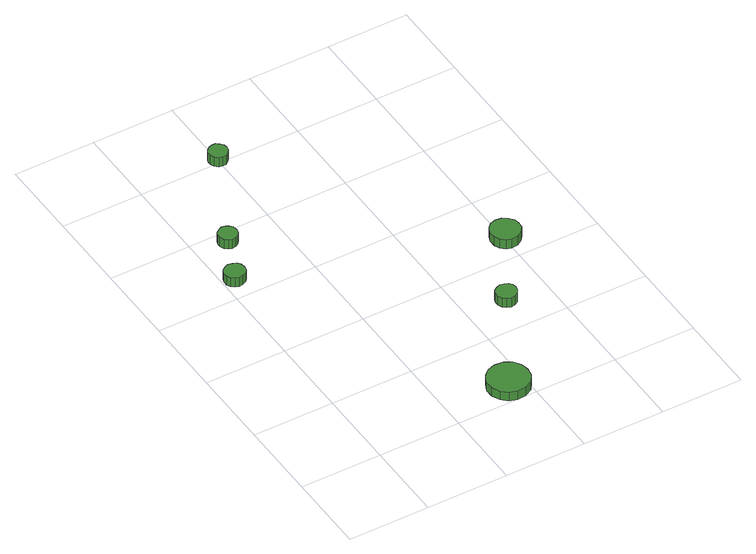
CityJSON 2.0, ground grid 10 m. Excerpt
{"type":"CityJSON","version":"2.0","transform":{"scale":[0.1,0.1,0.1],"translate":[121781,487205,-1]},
"CityObjects":{
"tree1":{"type":"SolitaryVegetationObject","attributes":{"function":"something"},"geometry":[{"type":"MultiSurface","lod":"1","boundaries":[[[0,1,2,3,4,5,6,7,8,9,10,11,12,13,14]],[[15,16,17,18,19,20,21,22,23,24,25,26,27,28,29]],[[0,29,28,1]],[[1,28,27,2]],[[2,27,26,3]],[[3,26,25,4]],[[4,25,24,5]],[[5,24,23,6]],[[6,23,22,7]],[[7,22,21,8]],[[8,21,20,9]],[[9,20,19,10]],[[10,19,18,11]],[[11,18,17,12]],[[12,17,16,13]],[[13,16,15,14]],[[14,15,29,0]]]}]},
"tree2":{"type":"SolitaryVegetationObject","attributes":{"function":"something"},"geometry":[{"type":"MultiSurface","lod":"1","boundaries":[[[30,31,32,33,34,35,36,37,38,39,40,41,42,43,44]],[[45,46,47,48,49,50,51,52,53,54,55,56,57,58,59]],[[30,59,58,31]],[[31,58,57,32]],[[32,57,56,33]],[[33,56,55,34]],[[34,55,54,35]],[[35,54,53,36]],[[36,53,52,37]],[[37,52,51,38]],[[38,51,50,39]],[[39,50,49,40]],[[40,49,48,41]],[[41,48,47,42]],[[42,47,46,43]],[[43,46,45,44]],[[44,45,59,30]]]}]},
"tree3":{"type":"SolitaryVegetationObject","attributes":{"function":"something"},"geometry":[{"type":"MultiSurface","lod":"1","boundaries":[[[60,61,62,63,64,65,66,67,68,69,70,71,72,73,74]],[[75,76,77,78,79,80,81,82,83,84,85,86,87,88,89]],[[60,89,88,61]],[[61,88,87,62]],[[62,87,86,63]],[[63,86,85,64]],[[64,85,84,65]],[[65,84,83,66]],[[66,83,82,67]],[[67,82,81,68]],[[68,81,80,69]],[[69,80,79,70]],[[70,79,78,71]],[[71,78,77,72]],[[72,77,76,73]],[[73,76,75,74]],[[74,75,89,60]]]}]},
"tree4":{"type":"SolitaryVegetationObject","attributes":{"function":"something"},"geometry":[{"type":"MultiSurface","lod":"1","boundaries":[[[90,91,92,93,94,95,96,97,98,99,100,101,102,103,104]],[[105,106,107,108,109,110,111,112,113,114,115,116,117,118,119]],[[90,119,118,91]],[[91,118,117,92]],[[92,117,116,93]],[[93,116,115,94]],[[94,115,114,95]],[[95,114,113,96]],[[96,113,112,97]],[[97,112,111,98]],[[98,111,110,99]],[[99,110,109,100]],[[100,109,108,101]],[[101,108,107,102]],[[102,107,106,103]],[[103,106,105,104]],[[104,105,119,90]]]}]},
"tree5":{"type":"SolitaryVegetationObject","attributes":{"function":"something"},"geometry":[{"type":"MultiSurface","lod":"1","boundaries":[[[120,121,122,123,124,125,126,127,128,129,130,131,132,133,134]],[[135,136,137,138,139,140,141,142,143,144,145,146,147,148,149]],[[120,149,148,121]],[[121,148,147,122]],[[122,147,146,123]],[[123,146,145,124]],[[124,145,144,125]],[[125,144,143,126]],[[126,143,142,127]],[[127,142,141,128]],[[128,141,140,129]],[[129,140,139,130]],[[130,139,138,131]],[[131,138,137,132]],[[132,137,136,133]],[[133,136,135,134]],[[134,135,149,120]]]}]},
"tree6":{"type":"SolitaryVegetationObject","attributes":{"function":"something"},"geometry":[{"type":"MultiSurface","lod":"1","boundaries":[[[150,151,152,153,154,155,156,157,158,159,160,161,162,163,164]],[[165,166,167,168,169,170,171,172,173,174,175,176,177,178,179]],[[150,179,178,151]],[[151,178,177,152]],[[152,177,176,153]],[[153,176,175,154]],[[154,175,174,155]],[[155,174,173,156]],[[156,173,172,157]],[[157,172,171,158]],[[158,171,170,159]],[[159,170,169,160]],[[160,169,168,161]],[[161,168,167,162]],[[162,167,166,163]],[[163,166,165,164]],[[164,165,179,150]]]}]}
},
"vertices":[
[26,326,20],[25,332,20],[22,336,20],[17,338,20],[12,339,20],[7,337,20],[3,334,20],[1,329,20],[1,324,20],[3,319,20],[7,316,20],[12,314,20],[17,315,20],[22,317,20],[25,321,20],[25,321,7],[22,317,7],[17,315,7],[12,314,7],[7,316,7],[3,319,7],[1,324,7],[1,329,7],[3,334,7],[7,337,7],[12,339,7],[17,338,7],[22,336,7],[25,332,7],[26,326,7],
[50,382,21],[49,387,21],[46,391,21],[42,393,21],[37,394,21],[33,392,21],[29,389,21],[27,384,21],[27,380,21],[29,375,21],[33,372,21],[37,370,21],[42,371,21],[46,373,21],[49,377,21],[49,377,8],[46,373,8],[42,371,8],[37,370,8],[33,372,8],[29,375,8],[27,380,8],[27,384,8],[29,389,8],[33,392,8],[37,394,8],[42,393,8],[46,391,8],[49,387,8],[50,382,8],
[204,25,17],[202,35,17],[196,44,17],[187,49,17],[176,50,17],[166,47,17],[159,40,17],[154,30,17],[154,20,17],[159,10,17],[166,3,17],[176,0,17],[187,1,17],[196,6,17],[202,15,17],[202,15,5],[196,6,5],[187,1,5],[176,0,5],[166,3,5],[159,10,5],[154,20,5],[154,30,5],[159,40,5],[166,47,5],[176,50,5],[187,49,5],[196,44,5],[202,35,5],[204,25,5],
[110,501,23],[109,505,23],[106,509,23],[102,512,23],[97,512,23],[93,511,23],[89,507,23],[87,503,23],[87,498,23],[89,494,23],[93,490,23],[97,489,23],[102,489,23],[106,492,23],[109,496,23],[109,496,10],[106,492,10],[102,489,10],[97,489,10],[93,490,10],[89,494,10],[87,498,10],[87,503,10],[89,507,10],[93,511,10],[97,512,10],[102,512,10],[106,509,10],[109,505,10],[110,501,10],
[262,145,19],[261,150,19],[258,154,19],[253,156,19],[248,157,19],[243,155,19],[239,152,19],[237,147,19],[237,142,19],[239,137,19],[243,134,19],[248,132,19],[253,133,19],[258,135,19],[261,140,19],[261,140,6],[258,135,6],[253,133,6],[248,132,6],[243,134,6],[239,137,6],[237,142,6],[237,147,6],[239,152,6],[243,155,6],[248,157,6],[253,156,6],[258,154,6],[261,150,6],[262,145,6],
[318,230,21],[317,237,21],[312,243,21],[306,247,21],[298,248,21],[291,246,21],[286,241,21],[283,234,21],[283,226,21],[286,219,21],[291,214,21],[298,212,21],[306,213,21],[312,217,21],[317,223,21],[317,223,8],[312,217,8],[306,213,8],[298,212,8],[291,214,8],[286,219,8],[283,226,8],[283,234,8],[286,241,8],[291,246,8],[298,248,8],[306,247,8],[312,243,8],[317,237,8],[318,230,8]
]}
